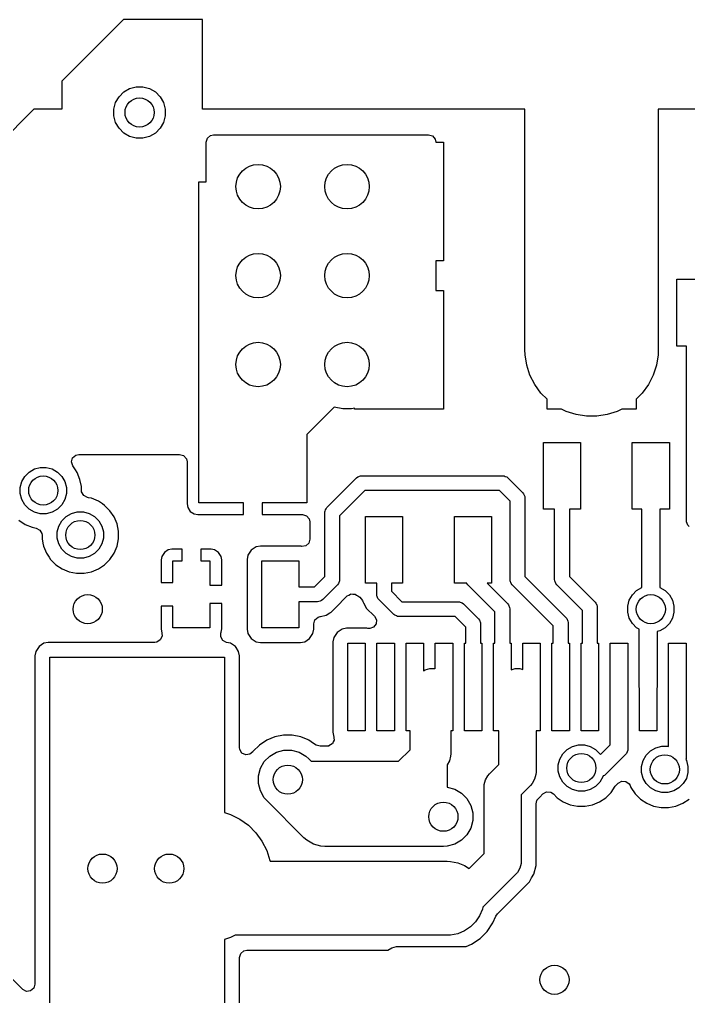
# Model space of a CAD drawing. Extents: x 3.09 to 4.61, y -6.46 to -3.15.
# Drawn here: x 3.519 to 3.97, y -4.611 to -3.952 of the extents above; entities that cross this region are included whole.
import ezdxf

# ---------------------------------------------------------------- set-up
doc = ezdxf.new("R2010")
doc.units = 0
doc.header["$MEASUREMENT"] = 0
doc.layers.add('BLACK', color=7, linetype='CONTINUOUS')

msp = doc.modelspace()

# ---------------------------------------------------------------- linework, layer by layer
at = {"layer": 'BLACK', "linetype": 'CONTINUOUS'}
for p, q in [((3.58912, -3.9523), (3.5476, -3.99382)), ((3.6424, -3.9523), (3.58912, -3.9523)), ((3.6424, -4.01275), (3.6424, -3.9523)), ((3.5476, -3.99382), (3.5476, -4.01275)), ((3.58935, -4.00112), (3.5933, -3.99883)), ((3.5933, -3.99883), (3.59772, -3.99765)), ((3.59772, -3.99765), (3.60228, -3.99765)), ((3.60228, -3.99765), (3.6067, -3.99883)), ((3.6067, -3.99883), (3.61065, -4.00112)), ((3.58383, -4.0083), (3.58612, -4.00435)), ((3.58612, -4.00435), (3.58935, -4.00112)), ((3.61065, -4.00112), (3.61388, -4.00435)), ((3.61388, -4.00435), (3.61617, -4.0083)), ((3.52867, -4.01275), (3.505, -4.03642)), ((3.5476, -4.01275), (3.52867, -4.01275)), ((3.58265, -4.01272), (3.58383, -4.0083)), ((3.58265, -4.01728), (3.58265, -4.01272)), ((3.61617, -4.0083), (3.61735, -4.01272)), ((3.61735, -4.01272), (3.61735, -4.01728)), ((3.86, -4.01275), (3.6424, -4.01275)), ((3.86, -4.175), (3.86, -4.01275)), ((4.0676, -4.01275), (3.95, -4.01275)), ((3.95, -4.01275), (3.95, -4.175)), ((3.58383, -4.0217), (3.58265, -4.01728)), ((3.61735, -4.01728), (3.61617, -4.0217)), ((3.58612, -4.02565), (3.58383, -4.0217)), ((3.58935, -4.02888), (3.58612, -4.02565)), ((3.61388, -4.02565), (3.61065, -4.02888)), ((3.61617, -4.0217), (3.61388, -4.02565)), ((3.5933, -4.03117), (3.58935, -4.02888)), ((3.59772, -4.03235), (3.5933, -4.03117)), ((3.60228, -4.03235), (3.59772, -4.03235)), ((3.6067, -4.03117), (3.60228, -4.03235)), ((3.61065, -4.02888), (3.6067, -4.03117)), ((3.645, -4.03496), (3.64579, -4.03228)), ((3.64579, -4.03228), (3.6479, -4.03045)), ((3.6479, -4.03045), (3.64996, -4.03)), ((3.64996, -4.03), (3.79504, -4.03)), ((3.79504, -4.03), (3.79772, -4.03079)), ((3.79772, -4.03079), (3.79955, -4.0329)), ((3.645, -4.06175), (3.645, -4.03496)), ((3.79955, -4.0329), (3.8, -4.03496)), ((3.8, -4.03496), (3.8, -4.035)), ((3.8, -4.035), (3.805, -4.035)), ((3.805, -4.035), (3.805, -4.115)), ((3.64, -4.27825), (3.64, -4.06175)), ((3.64, -4.06175), (3.645, -4.06175)), ((3.805, -4.115), (3.8, -4.115)), ((3.8, -4.115), (3.8, -4.135)), ((3.9625, -4.1725), (3.9625, -4.1275)), ((3.9625, -4.1275), (3.9875, -4.1275)), ((3.8, -4.135), (3.805, -4.135)), ((3.805, -4.135), (3.805, -4.215)), ((3.86014, -4.17853), (3.86, -4.175)), ((3.95, -4.175), (3.94986, -4.17853)), ((3.969, -4.1725), (3.9625, -4.1725)), ((3.969, -4.29), (3.969, -4.1725)), ((3.86124, -4.18551), (3.86014, -4.17853)), ((3.94986, -4.17853), (3.94876, -4.18551)), ((3.86343, -4.19222), (3.86124, -4.18551)), ((3.94876, -4.18551), (3.94657, -4.19222)), ((3.86663, -4.19851), (3.86343, -4.19222)), ((3.94657, -4.19222), (3.94337, -4.19851)), ((3.87078, -4.20423), (3.86663, -4.19851)), ((3.94337, -4.19851), (3.93922, -4.20423)), ((3.875, -4.20844), (3.87078, -4.20423)), ((3.875, -4.215), (3.875, -4.20844)), ((3.93922, -4.20423), (3.935, -4.20844)), ((3.935, -4.20844), (3.935, -4.215)), ((3.73129, -4.21371), (3.7128, -4.2322)), ((3.73706, -4.21486), (3.73129, -4.21371)), ((3.74294, -4.21486), (3.73706, -4.21486)), ((3.745, -4.21445), (3.74294, -4.21486)), ((3.745, -4.215), (3.745, -4.21445)), ((3.805, -4.215), (3.745, -4.215)), ((3.88469, -4.215), (3.875, -4.215)), ((3.88778, -4.21657), (3.88469, -4.215)), ((3.89449, -4.21876), (3.88778, -4.21657)), ((3.92222, -4.21657), (3.91551, -4.21876)), ((3.92531, -4.215), (3.92222, -4.21657)), ((3.935, -4.215), (3.92531, -4.215)), ((3.90147, -4.21986), (3.89449, -4.21876)), ((3.90853, -4.21986), (3.90147, -4.21986)), ((3.91551, -4.21876), (3.90853, -4.21986)), ((3.7128, -4.2322), (3.7128, -4.27825)), ((3.8725, -4.2825), (3.8725, -4.2375)), ((3.8725, -4.2375), (3.8975, -4.2375)), ((3.8975, -4.2375), (3.8975, -4.2825)), ((3.9325, -4.2825), (3.9325, -4.2375)), ((3.9325, -4.2375), (3.9575, -4.2375)), ((3.9575, -4.2375), (3.9575, -4.2825)), ((3.55405, -4.25072), (3.55479, -4.24802)), ((3.55479, -4.24802), (3.55687, -4.24616)), ((3.55687, -4.24616), (3.55901, -4.24567)), ((3.55901, -4.24567), (3.62704, -4.24567)), ((3.62704, -4.24567), (3.62972, -4.24646)), ((3.62972, -4.24646), (3.63155, -4.24857)), ((3.63155, -4.24857), (3.632, -4.25063)), ((3.52541, -4.25751), (3.52897, -4.25545)), ((3.52897, -4.25545), (3.53294, -4.25439)), ((3.53294, -4.25439), (3.53706, -4.25439)), ((3.53706, -4.25439), (3.54103, -4.25545)), ((3.54103, -4.25545), (3.54459, -4.25751)), ((3.55489, -4.25339), (3.55405, -4.25072)), ((3.55664, -4.25601), (3.55489, -4.25339)), ((3.55784, -4.25779), (3.55664, -4.25601)), ((3.632, -4.25063), (3.632, -4.27904)), ((3.52045, -4.26397), (3.52251, -4.26041)), ((3.52251, -4.26041), (3.52541, -4.25751)), ((3.54459, -4.25751), (3.54749, -4.26041)), ((3.54749, -4.26041), (3.54955, -4.26397)), ((3.55978, -4.26248), (3.55784, -4.25779)), ((3.56071, -4.26718), (3.55978, -4.26248)), ((3.72646, -4.28146), (3.74646, -4.26146)), ((3.74646, -4.26146), (3.74722, -4.26084)), ((3.74722, -4.26084), (3.74902, -4.2601)), ((3.74722, -4.26084), (3.74722, -4.26084)), ((3.74902, -4.2601), (3.75, -4.26)), ((3.75, -4.26), (3.845, -4.26)), ((3.845, -4.26), (3.84598, -4.2601)), ((3.84598, -4.2601), (3.84598, -4.2601)), ((3.84598, -4.2601), (3.84672, -4.26041)), ((3.84672, -4.26041), (3.84778, -4.26084)), ((3.84778, -4.26084), (3.84778, -4.26084)), ((3.84778, -4.26084), (3.84854, -4.26146)), ((3.84854, -4.26146), (3.85854, -4.27146)), ((3.51939, -4.26794), (3.52045, -4.26397)), ((3.51939, -4.27206), (3.51939, -4.26794)), ((3.54955, -4.26397), (3.55061, -4.26794)), ((3.55061, -4.26794), (3.55061, -4.27206)), ((3.56077, -4.26746), (3.56071, -4.26718)), ((3.56077, -4.26981), (3.56077, -4.26746)), ((3.56077, -4.26746), (3.56077, -4.26746)), ((3.5609, -4.27095), (3.56077, -4.26981)), ((3.52045, -4.27603), (3.51939, -4.27206)), ((3.52251, -4.27959), (3.52045, -4.27603)), ((3.54955, -4.27603), (3.54749, -4.27959)), ((3.55061, -4.27206), (3.54955, -4.27603)), ((3.56228, -4.27338), (3.5609, -4.27095)), ((3.56476, -4.27467), (3.56228, -4.27338)), ((3.56563, -4.27485), (3.56476, -4.27467)), ((3.56752, -4.27522), (3.56563, -4.27485)), ((3.57221, -4.27716), (3.56752, -4.27522)), ((3.75207, -4.27), (3.735, -4.28707)), ((3.84293, -4.27), (3.75207, -4.27)), ((3.85, -4.27707), (3.84293, -4.27)), ((3.85854, -4.27146), (3.85916, -4.27222)), ((3.85916, -4.27222), (3.85916, -4.27222)), ((3.85916, -4.27222), (3.8599, -4.27402)), ((3.8599, -4.27402), (3.86, -4.275)), ((3.86, -4.275), (3.86, -4.32793)), ((3.52541, -4.28249), (3.52251, -4.27959)), ((3.52897, -4.28455), (3.52541, -4.28249)), ((3.54459, -4.28249), (3.54103, -4.28455)), ((3.54749, -4.27959), (3.54459, -4.28249)), ((3.57501, -4.27904), (3.57221, -4.27716)), ((3.57643, -4.27998), (3.57501, -4.27904)), ((3.57643, -4.27999), (3.57643, -4.27998)), ((3.58001, -4.28357), (3.57643, -4.27999)), ((3.632, -4.27904), (3.63246, -4.28137)), ((3.63246, -4.28137), (3.63423, -4.28402)), ((3.67015, -4.27825), (3.64, -4.27825)), ((3.67015, -4.28625), (3.67015, -4.27825)), ((3.7128, -4.27825), (3.68265, -4.27825)), ((3.68265, -4.27825), (3.68265, -4.28625)), ((3.72512, -4.28396), (3.7255, -4.28305)), ((3.7255, -4.28305), (3.72584, -4.28222)), ((3.72584, -4.28222), (3.72646, -4.28146)), ((3.72584, -4.28222), (3.72584, -4.28222)), ((3.85, -4.33), (3.85, -4.27707)), ((3.88, -4.2825), (3.8725, -4.2825)), ((3.88, -4.33), (3.88, -4.2825)), ((3.8975, -4.2825), (3.89, -4.2825)), ((3.89, -4.2825), (3.89, -4.32793)), ((3.939, -4.2825), (3.9325, -4.2825)), ((3.939, -4.33544), (3.939, -4.2825)), ((3.9575, -4.2825), (3.951, -4.2825)), ((3.951, -4.2825), (3.951, -4.33544)), ((3.53294, -4.28561), (3.52897, -4.28455)), ((3.53706, -4.28561), (3.53294, -4.28561)), ((3.54103, -4.28455), (3.53706, -4.28561)), ((3.54751, -4.29041), (3.55041, -4.28751)), ((3.55041, -4.28751), (3.55397, -4.28545)), ((3.55397, -4.28545), (3.55794, -4.28439)), ((3.55794, -4.28439), (3.56206, -4.28439)), ((3.56206, -4.28439), (3.56603, -4.28545)), ((3.56603, -4.28545), (3.56959, -4.28751)), ((3.56959, -4.28751), (3.57249, -4.29041)), ((3.58002, -4.28357), (3.58001, -4.28357)), ((3.58284, -4.28779), (3.58002, -4.28357)), ((3.58478, -4.29248), (3.58284, -4.28779)), ((3.63423, -4.28402), (3.63688, -4.28579)), ((3.63688, -4.28579), (3.63921, -4.28625)), ((3.63921, -4.28625), (3.63921, -4.28625)), ((3.63921, -4.28625), (3.67015, -4.28625)), ((3.68265, -4.28625), (3.71002, -4.28625)), ((3.71002, -4.28625), (3.7127, -4.28704)), ((3.7127, -4.28704), (3.71453, -4.28915)), ((3.71453, -4.28915), (3.71498, -4.29121)), ((3.725, -4.285), (3.7251, -4.28402)), ((3.725, -4.32793), (3.725, -4.285)), ((3.7251, -4.28402), (3.72512, -4.28396)), ((3.735, -4.28707), (3.735, -4.33)), ((3.7525, -4.3325), (3.7525, -4.2875)), ((3.7525, -4.2875), (3.7775, -4.2875)), ((3.7775, -4.2875), (3.7775, -4.3325)), ((3.8125, -4.3325), (3.8125, -4.2875)), ((3.8125, -4.2875), (3.8375, -4.2875)), ((3.8375, -4.2875), (3.8375, -4.3325)), ((3.51857, -4.29002), (3.52279, -4.29284)), ((3.52279, -4.29284), (3.52748, -4.29478)), ((3.52748, -4.29478), (3.53024, -4.29533)), ((3.53024, -4.29533), (3.53272, -4.29662)), ((3.54439, -4.29794), (3.54545, -4.29397)), ((3.54545, -4.29397), (3.54751, -4.29041)), ((3.57249, -4.29041), (3.57455, -4.29397)), ((3.57455, -4.29397), (3.57561, -4.29794)), ((3.58577, -4.29746), (3.58478, -4.29248)), ((3.71498, -4.29121), (3.71498, -4.30273)), ((3.96912, -4.29117), (3.969, -4.29)), ((3.97001, -4.29333), (3.96912, -4.29117)), ((3.97076, -4.29424), (3.97001, -4.29333)), ((3.53272, -4.29662), (3.5341, -4.29905)), ((3.5341, -4.29905), (3.53423, -4.30019)), ((3.53423, -4.30019), (3.53423, -4.30254)), ((3.53423, -4.30254), (3.5348, -4.30541)), ((3.54439, -4.30206), (3.54439, -4.29794)), ((3.54545, -4.30603), (3.54439, -4.30206)), ((3.57561, -4.30206), (3.57455, -4.30603)), ((3.57561, -4.29794), (3.57561, -4.30206)), ((3.58478, -4.30752), (3.58577, -4.30254)), ((3.58577, -4.30254), (3.58577, -4.29746)), ((3.71498, -4.30273), (3.71419, -4.30541)), ((3.5348, -4.30541), (3.53522, -4.30752)), ((3.53522, -4.30752), (3.53716, -4.31221)), ((3.54751, -4.30959), (3.54545, -4.30603)), ((3.57455, -4.30603), (3.57249, -4.30959)), ((3.58284, -4.31221), (3.58478, -4.30752)), ((3.67859, -4.30806), (3.67528, -4.31028)), ((3.68151, -4.30748), (3.67859, -4.30806)), ((3.70849, -4.30748), (3.68151, -4.30748)), ((3.68151, -4.30748), (3.68151, -4.30748)), ((3.70905, -4.30759), (3.70849, -4.30748)), ((3.70849, -4.30748), (3.70849, -4.30748)), ((3.70849, -4.30748), (3.70849, -4.30748)), ((3.70931, -4.30764), (3.70905, -4.30759)), ((3.71208, -4.30724), (3.70931, -4.30764)), ((3.71419, -4.30541), (3.71208, -4.30724)), ((3.53716, -4.31221), (3.539, -4.31495)), ((3.539, -4.31495), (3.53998, -4.31643)), ((3.55041, -4.31249), (3.54751, -4.30959)), ((3.55397, -4.31455), (3.55041, -4.31249)), ((3.55794, -4.31561), (3.55397, -4.31455)), ((3.56206, -4.31561), (3.55794, -4.31561)), ((3.56603, -4.31455), (3.56206, -4.31561)), ((3.56959, -4.31249), (3.56603, -4.31455)), ((3.57249, -4.30959), (3.56959, -4.31249)), ((3.58002, -4.31643), (3.58284, -4.31221)), ((3.61496, -4.31438), (3.6145, -4.31671)), ((3.61673, -4.31173), (3.61496, -4.31438)), ((3.61938, -4.30996), (3.61673, -4.31173)), ((3.62171, -4.3095), (3.61938, -4.30996)), ((3.62875, -4.3095), (3.62171, -4.3095)), ((3.62875, -4.3175), (3.62875, -4.3095)), ((3.64829, -4.3095), (3.64125, -4.3095)), ((3.64125, -4.3095), (3.64125, -4.3175)), ((3.65062, -4.30996), (3.64829, -4.3095)), ((3.65327, -4.31173), (3.65062, -4.30996)), ((3.65504, -4.31438), (3.65327, -4.31173)), ((3.6555, -4.31671), (3.65504, -4.31438)), ((3.67306, -4.31359), (3.67248, -4.31651)), ((3.67528, -4.31028), (3.67306, -4.31359)), ((3.53998, -4.31643), (3.53999, -4.31643)), ((3.53999, -4.31643), (3.54357, -4.32001)), ((3.54357, -4.32001), (3.54357, -4.32002)), ((3.54357, -4.32002), (3.54779, -4.32284)), ((3.57221, -4.32284), (3.57643, -4.32002)), ((3.57643, -4.32002), (3.57973, -4.31671)), ((3.57973, -4.31671), (3.58002, -4.31643)), ((3.6145, -4.31671), (3.6145, -4.332)), ((3.6225, -4.332), (3.6225, -4.3175)), ((3.6225, -4.3175), (3.62875, -4.3175)), ((3.64125, -4.3175), (3.6475, -4.3175)), ((3.6475, -4.3175), (3.6475, -4.33375)), ((3.6555, -4.33375), (3.6555, -4.31671)), ((3.6555, -4.31671), (3.6555, -4.31671)), ((3.67248, -4.31651), (3.67248, -4.36349)), ((3.6825, -4.3625), (3.6825, -4.3175)), ((3.6825, -4.3175), (3.7075, -4.3175)), ((3.7075, -4.3175), (3.7075, -4.335)), ((3.54779, -4.32284), (3.55248, -4.32478)), ((3.55248, -4.32478), (3.55746, -4.32577)), ((3.55746, -4.32577), (3.55746, -4.32577)), ((3.55746, -4.32577), (3.56254, -4.32577)), ((3.56254, -4.32577), (3.56752, -4.32478)), ((3.56254, -4.32577), (3.56254, -4.32577)), ((3.56752, -4.32478), (3.57221, -4.32284)), ((3.71793, -4.335), (3.725, -4.32793)), ((3.86, -4.32793), (3.88764, -4.35556)), ((3.89, -4.32793), (3.90734, -4.34526)), ((3.6145, -4.332), (3.6225, -4.332)), ((3.6475, -4.33375), (3.6555, -4.33375)), ((3.7075, -4.335), (3.71793, -4.335)), ((3.73354, -4.33354), (3.72354, -4.34354)), ((3.73416, -4.33278), (3.73354, -4.33354)), ((3.7349, -4.33098), (3.73416, -4.33278)), ((3.73416, -4.33278), (3.73416, -4.33278)), ((3.735, -4.33), (3.7349, -4.33098)), ((3.76, -4.3325), (3.7525, -4.3325)), ((3.76, -4.34), (3.76, -4.3325)), ((3.7775, -4.3325), (3.77, -4.3325)), ((3.77, -4.3325), (3.77, -4.33793)), ((3.82073, -4.3325), (3.8125, -4.3325)), ((3.82084, -4.33278), (3.82073, -4.3325)), ((3.82146, -4.33354), (3.82084, -4.33278)), ((3.82084, -4.33278), (3.82084, -4.33278)), ((3.8398, -4.35187), (3.82146, -4.33354)), ((3.8375, -4.3325), (3.83457, -4.3325)), ((3.83457, -4.3325), (3.84834, -4.34626)), ((3.8501, -4.33098), (3.85, -4.33)), ((3.85084, -4.33278), (3.8501, -4.33098)), ((3.85146, -4.33354), (3.85084, -4.33278)), ((3.85084, -4.33278), (3.85084, -4.33278)), ((3.8791, -4.36117), (3.85146, -4.33354)), ((3.8801, -4.33098), (3.88, -4.33)), ((3.88084, -4.33278), (3.8801, -4.33098)), ((3.88146, -4.33354), (3.88084, -4.33278)), ((3.88084, -4.33278), (3.88084, -4.33278)), ((3.8988, -4.35087), (3.88146, -4.33354)), ((3.93541, -4.33751), (3.93897, -4.33545)), ((3.93897, -4.33545), (3.939, -4.33544)), ((3.951, -4.33544), (3.95103, -4.33545)), ((3.95103, -4.33545), (3.95459, -4.33751)), ((3.73202, -4.34922), (3.74014, -4.3411)), ((3.74014, -4.3411), (3.74126, -4.34049)), ((3.74126, -4.34049), (3.74234, -4.33982)), ((3.74234, -4.33982), (3.74248, -4.33982)), ((3.74248, -4.33982), (3.7426, -4.33976)), ((3.7426, -4.33976), (3.74386, -4.33985)), ((3.74386, -4.33985), (3.74513, -4.33987)), ((3.74513, -4.33987), (3.7453, -4.33995)), ((3.7453, -4.33995), (3.74539, -4.33996)), ((3.74539, -4.33996), (3.74641, -4.34048)), ((3.74641, -4.34048), (3.74725, -4.34104)), ((3.74725, -4.34104), (3.74872, -4.34202)), ((3.74872, -4.34202), (3.75051, -4.34417)), ((3.7601, -4.34098), (3.76, -4.34)), ((3.76034, -4.34156), (3.7601, -4.34098)), ((3.7601, -4.34098), (3.7601, -4.34098)), ((3.76084, -4.34278), (3.76034, -4.34156)), ((3.77, -4.33793), (3.77707, -4.345)), ((3.93045, -4.34397), (3.93251, -4.34041)), ((3.93251, -4.34041), (3.93541, -4.33751)), ((3.95459, -4.33751), (3.95749, -4.34041)), ((3.95749, -4.34041), (3.95955, -4.34397)), ((3.6225, -4.348), (3.6145, -4.348)), ((3.6145, -4.348), (3.6145, -4.36329)), ((3.6225, -4.3625), (3.6225, -4.348)), ((3.6555, -4.34625), (3.6475, -4.34625)), ((3.6475, -4.34625), (3.6475, -4.3625)), ((3.6555, -4.36329), (3.6555, -4.34625)), ((3.72, -4.345), (3.7075, -4.345)), ((3.7075, -4.345), (3.7075, -4.3625)), ((3.72098, -4.3449), (3.72, -4.345)), ((3.72187, -4.34453), (3.72098, -4.3449)), ((3.72098, -4.3449), (3.72098, -4.3449)), ((3.72278, -4.34416), (3.72187, -4.34453)), ((3.72354, -4.34354), (3.72278, -4.34416)), ((3.72278, -4.34416), (3.72278, -4.34416)), ((3.75051, -4.34417), (3.75075, -4.34486)), ((3.75075, -4.34486), (3.751, -4.3458)), ((3.751, -4.3458), (3.75237, -4.34817)), ((3.75237, -4.34817), (3.75298, -4.34922)), ((3.76146, -4.34354), (3.76084, -4.34278)), ((3.76084, -4.34278), (3.76084, -4.34278)), ((3.77146, -4.35354), (3.76146, -4.34354)), ((3.77707, -4.345), (3.815, -4.345)), ((3.815, -4.345), (3.81598, -4.3451)), ((3.81598, -4.3451), (3.81598, -4.3451)), ((3.81598, -4.3451), (3.81638, -4.34526)), ((3.81638, -4.34526), (3.81778, -4.34584)), ((3.81778, -4.34584), (3.81778, -4.34584)), ((3.81778, -4.34584), (3.81854, -4.34646)), ((3.81854, -4.34646), (3.82864, -4.35656)), ((3.84834, -4.34626), (3.84896, -4.34702)), ((3.84896, -4.34702), (3.84896, -4.34702)), ((3.84896, -4.34702), (3.8497, -4.34882)), ((3.8497, -4.34882), (3.8498, -4.3498)), ((3.90734, -4.34526), (3.90796, -4.34602)), ((3.90796, -4.34602), (3.90796, -4.34602)), ((3.90796, -4.34602), (3.90802, -4.34617)), ((3.90802, -4.34617), (3.90847, -4.34726)), ((3.90847, -4.34726), (3.9087, -4.34782)), ((3.9087, -4.34782), (3.9088, -4.3488)), ((3.9088, -4.3488), (3.9088, -4.37295)), ((3.92939, -4.34794), (3.93045, -4.34397)), ((3.92939, -4.35206), (3.92939, -4.34794)), ((3.95955, -4.34397), (3.96061, -4.34794)), ((3.96061, -4.34794), (3.96061, -4.35206)), ((3.71831, -4.35727), (3.72042, -4.35544)), ((3.72042, -4.35544), (3.72183, -4.35504)), ((3.72183, -4.35504), (3.72198, -4.35502)), ((3.72198, -4.35502), (3.7258, -4.354)), ((3.72198, -4.35502), (3.72198, -4.35502)), ((3.7258, -4.354), (3.72832, -4.35254)), ((3.7258, -4.354), (3.7258, -4.354)), ((3.7258, -4.354), (3.7258, -4.354)), ((3.72832, -4.35254), (3.72922, -4.35202)), ((3.72922, -4.35202), (3.73202, -4.34922)), ((3.75298, -4.34922), (3.75298, -4.34922)), ((3.75298, -4.34922), (3.75845, -4.35469)), ((3.75845, -4.35469), (3.75979, -4.35715)), ((3.77222, -4.35416), (3.77146, -4.35354)), ((3.77328, -4.35459), (3.77222, -4.35416)), ((3.77222, -4.35416), (3.77222, -4.35416)), ((3.77402, -4.3549), (3.77328, -4.35459)), ((3.775, -4.355), (3.77402, -4.3549)), ((3.77402, -4.3549), (3.77402, -4.3549)), ((3.81293, -4.355), (3.775, -4.355)), ((3.8201, -4.36217), (3.81293, -4.355)), ((3.8398, -4.37295), (3.8398, -4.35187)), ((3.8498, -4.3498), (3.8498, -4.37295)), ((3.88764, -4.35556), (3.88826, -4.35632)), ((3.8988, -4.37295), (3.8988, -4.35087)), ((3.93045, -4.35603), (3.92939, -4.35206)), ((3.96061, -4.35206), (3.95955, -4.35603)), ((3.71752, -4.35996), (3.71831, -4.35727)), ((3.71752, -4.36349), (3.71752, -4.35996)), ((3.75959, -4.35994), (3.75792, -4.36217)), ((3.75979, -4.35715), (3.75959, -4.35994)), ((3.82864, -4.35656), (3.82926, -4.35732)), ((3.82926, -4.35732), (3.82926, -4.35732)), ((3.82926, -4.35732), (3.83, -4.35912)), ((3.83, -4.35912), (3.8301, -4.3601)), ((3.8301, -4.3601), (3.8301, -4.37295)), ((3.8791, -4.37295), (3.8791, -4.36117)), ((3.88826, -4.35632), (3.88895, -4.358)), ((3.88895, -4.358), (3.889, -4.35812)), ((3.889, -4.35812), (3.8891, -4.3591)), ((3.8891, -4.3591), (3.8891, -4.37295)), ((3.93251, -4.35959), (3.93045, -4.35603)), ((3.93541, -4.36249), (3.93251, -4.35959)), ((3.95749, -4.35959), (3.95459, -4.36249)), ((3.95955, -4.35603), (3.95749, -4.35959)), ((3.61522, -4.3683), (3.61397, -4.3708)), ((3.6145, -4.36329), (3.61506, -4.3661)), ((3.61506, -4.3661), (3.61499, -4.36612)), ((3.61499, -4.36612), (3.61522, -4.3683)), ((3.6475, -4.3625), (3.6225, -4.3625)), ((3.65477, -4.3687), (3.65492, -4.36591)), ((3.65616, -4.37113), (3.65477, -4.3687)), ((3.65492, -4.36591), (3.65502, -4.36567)), ((3.65502, -4.36567), (3.65504, -4.36562)), ((3.65504, -4.36562), (3.6555, -4.36329)), ((3.6555, -4.36329), (3.6555, -4.36329)), ((3.67248, -4.36349), (3.67248, -4.36349)), ((3.67248, -4.36349), (3.67306, -4.36641)), ((3.67306, -4.36641), (3.67528, -4.36972)), ((3.7075, -4.3625), (3.6825, -4.3625)), ((3.71472, -4.36972), (3.71694, -4.36641)), ((3.71694, -4.36641), (3.71752, -4.36349)), ((3.73328, -4.36573), (3.73106, -4.36904)), ((3.73659, -4.36351), (3.73328, -4.36573)), ((3.73951, -4.36293), (3.73659, -4.36351)), ((3.75329, -4.36293), (3.73951, -4.36293)), ((3.73951, -4.36293), (3.73951, -4.36293)), ((3.75398, -4.36307), (3.75329, -4.36293)), ((3.7553, -4.36315), (3.75398, -4.36307)), ((3.75792, -4.36217), (3.7553, -4.36315)), ((3.8201, -4.37295), (3.8201, -4.36217)), ((3.9372, -4.36353), (3.93541, -4.36249)), ((3.9372, -4.4025), (3.9372, -4.36353)), ((3.95103, -4.36455), (3.9492, -4.36504)), ((3.9492, -4.36504), (3.9492, -4.4025)), ((3.95459, -4.36249), (3.95103, -4.36455)), ((3.53218, -4.37518), (3.52996, -4.37849)), ((3.53549, -4.37296), (3.53218, -4.37518)), ((3.53841, -4.37238), (3.53549, -4.37296)), ((3.61034, -4.37238), (3.53841, -4.37238)), ((3.53841, -4.37238), (3.53841, -4.37238)), ((3.61157, -4.37223), (3.61034, -4.37238)), ((3.61397, -4.3708), (3.61157, -4.37223)), ((3.65863, -4.37243), (3.65616, -4.37113)), ((3.66131, -4.37296), (3.65863, -4.37243)), ((3.66462, -4.37518), (3.66131, -4.37296)), ((3.66508, -4.37586), (3.66462, -4.37518)), ((3.66462, -4.37518), (3.66462, -4.37518)), ((3.67528, -4.36972), (3.67859, -4.37194)), ((3.67859, -4.37194), (3.67859, -4.37194)), ((3.67859, -4.37194), (3.68151, -4.37252)), ((3.68151, -4.37252), (3.70849, -4.37252)), ((3.70849, -4.37252), (3.71128, -4.37196)), ((3.70849, -4.37252), (3.70849, -4.37252)), ((3.70849, -4.37252), (3.70849, -4.37252)), ((3.71128, -4.37196), (3.71141, -4.37194)), ((3.71141, -4.37194), (3.71472, -4.36972)), ((3.73106, -4.36904), (3.73048, -4.37196)), ((3.73048, -4.37196), (3.73048, -4.43304)), ((3.7405, -4.43205), (3.7405, -4.37295)), ((3.7405, -4.37295), (3.7523, -4.37295)), ((3.7523, -4.37295), (3.7523, -4.43205)), ((3.7601, -4.43205), (3.7601, -4.37295)), ((3.7601, -4.37295), (3.7719, -4.37295)), ((3.7719, -4.37295), (3.7719, -4.43205)), ((3.7798, -4.43205), (3.7798, -4.37295)), ((3.7798, -4.37295), (3.7916, -4.37295)), ((3.7916, -4.37295), (3.7916, -4.3916)), ((3.7995, -4.39021), (3.7995, -4.37295)), ((3.7995, -4.37295), (3.8113, -4.37295)), ((3.8113, -4.37295), (3.8113, -4.43205)), ((3.8192, -4.43205), (3.8192, -4.37295)), ((3.8192, -4.37295), (3.8201, -4.37295)), ((3.8301, -4.37295), (3.831, -4.37295)), ((3.831, -4.37295), (3.831, -4.43205)), ((3.8389, -4.43205), (3.8389, -4.37295)), ((3.8389, -4.37295), (3.8398, -4.37295)), ((3.8498, -4.37295), (3.8507, -4.37295)), ((3.8507, -4.37295), (3.8507, -4.39082)), ((3.8586, -4.39063), (3.8586, -4.37295)), ((3.8586, -4.37295), (3.8704, -4.37295)), ((3.8704, -4.37295), (3.8704, -4.43205)), ((3.8782, -4.43205), (3.8782, -4.37295)), ((3.8782, -4.37295), (3.8791, -4.37295)), ((3.8891, -4.37295), (3.89, -4.37295)), ((3.89, -4.37295), (3.89, -4.43205)), ((3.8979, -4.43205), (3.8979, -4.37295)), ((3.8979, -4.37295), (3.8988, -4.37295)), ((3.9088, -4.37295), (3.9097, -4.37295)), ((3.9097, -4.37295), (3.9097, -4.43205)), ((3.9176, -4.40148), (3.9176, -4.37295)), ((3.9176, -4.37295), (3.9294, -4.37295)), ((3.9294, -4.37295), (3.9294, -4.40148)), ((3.957, -4.40148), (3.957, -4.37295)), ((3.957, -4.37295), (3.9688, -4.37295)), ((3.9688, -4.37295), (3.9688, -4.40148)), ((3.52996, -4.37849), (3.52938, -4.38141)), ((3.52938, -4.38141), (3.52938, -4.60288)), ((3.66684, -4.37849), (3.66508, -4.37586)), ((3.66742, -4.38141), (3.66684, -4.37849)), ((3.66742, -4.44337), (3.66742, -4.38141)), ((3.66742, -4.38141), (3.66742, -4.38141)), ((3.5394, -4.6776), (3.5394, -4.3824)), ((3.5394, -4.3824), (3.6574, -4.3824)), ((3.6574, -4.3824), (3.6574, -4.48713)), ((3.7916, -4.3916), (3.79272, -4.39095)), ((3.79272, -4.39095), (3.79587, -4.39011)), ((3.79587, -4.39011), (3.79913, -4.39011)), ((3.79913, -4.39011), (3.7995, -4.39021)), ((3.8507, -4.39082), (3.85337, -4.39011)), ((3.85337, -4.39011), (3.85663, -4.39011)), ((3.85663, -4.39011), (3.8586, -4.39063)), ((3.9175, -4.4025), (3.9176, -4.40148)), ((3.9294, -4.40148), (3.9295, -4.4025)), ((3.9569, -4.4025), (3.957, -4.40148)), ((3.9688, -4.40148), (3.9689, -4.4025)), ((3.9175, -4.44156), (3.9175, -4.4025)), ((3.9295, -4.4025), (3.9295, -4.44405)), ((3.9373, -4.40352), (3.9372, -4.4025)), ((3.9373, -4.43205), (3.9373, -4.40352)), ((3.9492, -4.4025), (3.9491, -4.40352)), ((3.9491, -4.40352), (3.9491, -4.43205)), ((3.9569, -4.44259), (3.9569, -4.4025)), ((3.9689, -4.4025), (3.9689, -4.44958)), ((3.73048, -4.43304), (3.73048, -4.43304)), ((3.73048, -4.43304), (3.73116, -4.43644)), ((3.7523, -4.43205), (3.7405, -4.43205)), ((3.7719, -4.43205), (3.7601, -4.43205)), ((3.7825, -4.43205), (3.7798, -4.43205)), ((3.7825, -4.44482), (3.7825, -4.43205)), ((3.8113, -4.43205), (3.81, -4.43205)), ((3.81, -4.43205), (3.81, -4.4475)), ((3.831, -4.43205), (3.8192, -4.43205)), ((3.8425, -4.43205), (3.8389, -4.43205)), ((3.8425, -4.45482), (3.8425, -4.43205)), ((3.8704, -4.43205), (3.8675, -4.43205)), ((3.8675, -4.43205), (3.8675, -4.46)), ((3.89, -4.43205), (3.8782, -4.43205)), ((3.9097, -4.43205), (3.8979, -4.43205)), ((3.9491, -4.43205), (3.9373, -4.43205)), ((3.68578, -4.4384), (3.68086, -4.44168)), ((3.69124, -4.43613), (3.68578, -4.4384)), ((3.69704, -4.43498), (3.69124, -4.43613)), ((3.69124, -4.43613), (3.69124, -4.43613)), ((3.70296, -4.43498), (3.69704, -4.43498)), ((3.69704, -4.43498), (3.69704, -4.43498)), ((3.70876, -4.43613), (3.70296, -4.43498)), ((3.70296, -4.43498), (3.70296, -4.43498)), ((3.71381, -4.43823), (3.70876, -4.43613)), ((3.70876, -4.43613), (3.70876, -4.43613)), ((3.71422, -4.4384), (3.71381, -4.43823)), ((3.71743, -4.44054), (3.71422, -4.4384)), ((3.71908, -4.44164), (3.71743, -4.44054)), ((3.72997, -4.4409), (3.72884, -4.44157)), ((3.73001, -4.44082), (3.72997, -4.4409)), ((3.73009, -4.44077), (3.73001, -4.44082)), ((3.73063, -4.43957), (3.73009, -4.44077)), ((3.73122, -4.4384), (3.73063, -4.43957)), ((3.73116, -4.43644), (3.73101, -4.43647)), ((3.73101, -4.43647), (3.73106, -4.43693)), ((3.73106, -4.43693), (3.73125, -4.43823)), ((3.73125, -4.43823), (3.73121, -4.43831)), ((3.73121, -4.43831), (3.73122, -4.4384)), ((3.6676, -4.44469), (3.66742, -4.44337)), ((3.66907, -4.44706), (3.6676, -4.44469)), ((3.67159, -4.44827), (3.66907, -4.44706)), ((3.6765, -4.44613), (3.67436, -4.44792)), ((3.67668, -4.44586), (3.6765, -4.44613)), ((3.68086, -4.44168), (3.67668, -4.44586)), ((3.67668, -4.44586), (3.67668, -4.44586)), ((3.68086, -4.44168), (3.68086, -4.44168)), ((3.68782, -4.44913), (3.69235, -4.44652)), ((3.69235, -4.44652), (3.69739, -4.44517)), ((3.69739, -4.44517), (3.70261, -4.44517)), ((3.70261, -4.44517), (3.70765, -4.44652)), ((3.70765, -4.44652), (3.71218, -4.44913)), ((3.71915, -4.44169), (3.71908, -4.44164)), ((3.72184, -4.44248), (3.71915, -4.44169)), ((3.72634, -4.44248), (3.72184, -4.44248)), ((3.72757, -4.44233), (3.72634, -4.44248)), ((3.72762, -4.4423), (3.72757, -4.44233)), ((3.72774, -4.44228), (3.72762, -4.4423)), ((3.72884, -4.44157), (3.72774, -4.44228)), ((3.77482, -4.4525), (3.7825, -4.44482)), ((3.81, -4.4475), (3.80989, -4.44913)), ((3.88357, -4.45112), (3.88563, -4.44755)), ((3.88563, -4.44755), (3.88853, -4.44465)), ((3.88853, -4.44465), (3.8921, -4.44259)), ((3.8921, -4.44259), (3.89607, -4.44153)), ((3.89607, -4.44153), (3.90018, -4.44153)), ((3.90018, -4.44153), (3.90415, -4.44259)), ((3.90415, -4.44259), (3.90771, -4.44465)), ((3.90771, -4.44465), (3.91062, -4.44755)), ((3.91062, -4.44755), (3.91094, -4.44812)), ((3.91094, -4.44812), (3.9175, -4.44156)), ((3.92849, -4.44738), (3.92774, -4.44829)), ((3.92938, -4.44522), (3.92849, -4.44738)), ((3.9295, -4.44405), (3.92938, -4.44522)), ((3.94191, -4.4485), (3.94481, -4.44559)), ((3.94481, -4.44559), (3.94837, -4.44354)), ((3.94837, -4.44354), (3.95234, -4.44247)), ((3.95234, -4.44247), (3.95645, -4.44247)), ((3.95645, -4.44247), (3.9569, -4.44259)), ((3.67436, -4.44792), (3.67159, -4.44827)), ((3.68152, -4.45735), (3.68413, -4.45282)), ((3.68413, -4.45282), (3.68782, -4.44913)), ((3.71218, -4.44913), (3.71414, -4.45086)), ((3.71414, -4.45086), (3.71578, -4.4525)), ((3.71578, -4.4525), (3.77482, -4.4525)), ((3.80905, -4.45228), (3.8075, -4.45497)), ((3.80989, -4.44913), (3.80905, -4.45228)), ((3.88251, -4.45509), (3.88357, -4.45112)), ((3.92774, -4.44829), (3.91465, -4.46138)), ((3.93879, -4.45603), (3.93985, -4.45206)), ((3.93985, -4.45206), (3.94191, -4.4485)), ((3.96878, -4.45075), (3.96854, -4.45135)), ((3.96854, -4.45135), (3.96895, -4.45206)), ((3.9689, -4.44958), (3.96878, -4.45075)), ((3.96895, -4.45206), (3.97001, -4.45603)), ((3.68017, -4.46239), (3.68152, -4.45735)), ((3.8075, -4.45497), (3.8075, -4.47016)), ((3.83616, -4.46116), (3.8425, -4.45482)), ((3.8675, -4.46), (3.86739, -4.46163)), ((3.88251, -4.4592), (3.88251, -4.45509)), ((3.88357, -4.46317), (3.88251, -4.4592)), ((3.93879, -4.46014), (3.93879, -4.45603)), ((3.93985, -4.46411), (3.93879, -4.46014)), ((3.97001, -4.46014), (3.96895, -4.46411)), ((3.97001, -4.45603), (3.97001, -4.46014)), ((3.68017, -4.46761), (3.68017, -4.46239)), ((3.83261, -4.46837), (3.83345, -4.46522)), ((3.83345, -4.46522), (3.83508, -4.46239)), ((3.83508, -4.46239), (3.83616, -4.46116)), ((3.86655, -4.46478), (3.86492, -4.46761)), ((3.86739, -4.46163), (3.86655, -4.46478)), ((3.88563, -4.46673), (3.88357, -4.46317)), ((3.88853, -4.46964), (3.88563, -4.46673)), ((3.91062, -4.46673), (3.90771, -4.46964)), ((3.91267, -4.46317), (3.91062, -4.46673)), ((3.91285, -4.4625), (3.91267, -4.46317)), ((3.91374, -4.46213), (3.91285, -4.4625)), ((3.91465, -4.46138), (3.91374, -4.46213)), ((3.9215, -4.4687), (3.9229, -4.4673)), ((3.9229, -4.4673), (3.92536, -4.46596)), ((3.92536, -4.46596), (3.92814, -4.46616)), ((3.92814, -4.46616), (3.93038, -4.46784)), ((3.94191, -4.46767), (3.93985, -4.46411)), ((3.96895, -4.46411), (3.96689, -4.46767)), ((3.68152, -4.47265), (3.68017, -4.46761)), ((3.68413, -4.47718), (3.68152, -4.47265)), ((3.8075, -4.47016), (3.80761, -4.47017)), ((3.80761, -4.47017), (3.81265, -4.47152)), ((3.81265, -4.47152), (3.81718, -4.47413)), ((3.81718, -4.47413), (3.82087, -4.47782)), ((3.8325, -4.47), (3.83261, -4.46837)), ((3.8325, -4.51482), (3.8325, -4.47)), ((3.86384, -4.46884), (3.8575, -4.47518)), ((3.86492, -4.46761), (3.86384, -4.46884)), ((3.87219, -4.47466), (3.87464, -4.47332)), ((3.87464, -4.47332), (3.87743, -4.47352)), ((3.87743, -4.47352), (3.8792, -4.47466)), ((3.8921, -4.47169), (3.88853, -4.46964)), ((3.89607, -4.47275), (3.8921, -4.47169)), ((3.90018, -4.47275), (3.89607, -4.47275)), ((3.90415, -4.47169), (3.90018, -4.47275)), ((3.90771, -4.46964), (3.90415, -4.47169)), ((3.91455, -4.47716), (3.91814, -4.47357)), ((3.91814, -4.47357), (3.92088, -4.46946)), ((3.92088, -4.46946), (3.9215, -4.4687)), ((3.93038, -4.46784), (3.93099, -4.46891)), ((3.93099, -4.46891), (3.93156, -4.47029)), ((3.93156, -4.47029), (3.93156, -4.47029)), ((3.93156, -4.47029), (3.93438, -4.47451)), ((3.94481, -4.47058), (3.94191, -4.46767)), ((3.94837, -4.47263), (3.94481, -4.47058)), ((3.95234, -4.4737), (3.94837, -4.47263)), ((3.95645, -4.4737), (3.95234, -4.4737)), ((3.96043, -4.47263), (3.95645, -4.4737)), ((3.96399, -4.47058), (3.96043, -4.47263)), ((3.96689, -4.46767), (3.96399, -4.47058)), ((3.68586, -4.47914), (3.68413, -4.47718)), ((3.71086, -4.50414), (3.68586, -4.47914)), ((3.82087, -4.47782), (3.82348, -4.48235)), ((3.8575, -4.47518), (3.8575, -4.52)), ((3.86752, -4.48138), (3.86787, -4.4802)), ((3.86787, -4.4802), (3.86813, -4.47901)), ((3.86813, -4.47901), (3.86828, -4.4788)), ((3.86828, -4.4788), (3.86831, -4.4787)), ((3.86831, -4.4787), (3.86897, -4.47788)), ((3.86897, -4.47788), (3.87004, -4.4768)), ((3.87004, -4.4768), (3.87219, -4.47466)), ((3.8792, -4.47466), (3.8817, -4.47716)), ((3.8817, -4.47716), (3.8817, -4.47716)), ((3.8817, -4.47716), (3.88592, -4.47998)), ((3.88592, -4.47998), (3.89061, -4.48192)), ((3.90564, -4.48192), (3.91033, -4.47998)), ((3.91033, -4.47998), (3.91455, -4.47716)), ((3.93438, -4.47451), (3.93438, -4.47451)), ((3.93438, -4.47451), (3.93797, -4.4781)), ((3.93797, -4.4781), (3.93797, -4.4781)), ((3.93797, -4.4781), (3.94219, -4.48092)), ((3.9666, -4.48092), (3.97082, -4.4781)), ((3.6574, -4.48713), (3.66139, -4.48843)), ((3.82348, -4.48235), (3.82483, -4.48739)), ((3.86752, -4.52296), (3.86752, -4.48138)), ((3.89061, -4.48192), (3.89558, -4.48291)), ((3.89558, -4.48291), (3.89558, -4.48291)), ((3.89558, -4.48291), (3.90066, -4.48291)), ((3.90066, -4.48291), (3.90564, -4.48192)), ((3.90066, -4.48291), (3.90066, -4.48291)), ((3.94219, -4.48092), (3.94688, -4.48286)), ((3.94688, -4.48286), (3.95186, -4.48385)), ((3.95186, -4.48385), (3.95186, -4.48385)), ((3.95186, -4.48385), (3.95694, -4.48385)), ((3.95694, -4.48385), (3.96191, -4.48286)), ((3.95694, -4.48385), (3.95694, -4.48385)), ((3.96191, -4.48286), (3.9666, -4.48092)), ((3.66139, -4.48843), (3.66769, -4.49163)), ((3.66769, -4.49163), (3.6734, -4.49578)), ((3.82483, -4.49261), (3.82348, -4.49765)), ((3.82483, -4.48739), (3.82483, -4.49261)), ((3.6734, -4.49578), (3.67839, -4.50077)), ((3.82348, -4.49765), (3.82087, -4.50218)), ((3.67839, -4.50077), (3.68254, -4.50649)), ((3.68254, -4.50649), (3.68575, -4.51278)), ((3.71282, -4.50587), (3.71086, -4.50414)), ((3.7173, -4.50845), (3.71282, -4.50587)), ((3.81718, -4.50587), (3.81265, -4.50848)), ((3.82087, -4.50218), (3.81718, -4.50587)), ((3.68575, -4.51278), (3.68793, -4.51949)), ((3.71735, -4.50848), (3.7173, -4.50845)), ((3.72239, -4.50983), (3.71735, -4.50848)), ((3.725, -4.51), (3.72239, -4.50983)), ((3.805, -4.51), (3.725, -4.51)), ((3.80761, -4.50983), (3.805, -4.51)), ((3.81265, -4.50848), (3.80761, -4.50983)), ((3.68793, -4.51949), (3.68801, -4.52)), ((3.68801, -4.52), (3.80744, -4.52)), ((3.80744, -4.52), (3.80989, -4.52012)), ((3.80989, -4.52012), (3.81469, -4.52108)), ((3.82231, -4.52501), (3.8325, -4.51482)), ((3.8575, -4.52), (3.85739, -4.52163)), ((3.81469, -4.52108), (3.81922, -4.52295)), ((3.81922, -4.52295), (3.82231, -4.52501)), ((3.85655, -4.52478), (3.85492, -4.52761)), ((3.85739, -4.52163), (3.85655, -4.52478)), ((3.86598, -4.52869), (3.86752, -4.52296)), ((3.85384, -4.52884), (3.83159, -4.55109)), ((3.85492, -4.52761), (3.85384, -4.52884)), ((3.86302, -4.53383), (3.86455, -4.53117)), ((3.86455, -4.53117), (3.86598, -4.52869)), ((3.84144, -4.55541), (3.86302, -4.53383)), ((3.83136, -4.55226), (3.82948, -4.55678)), ((3.83159, -4.55109), (3.83136, -4.55226)), ((3.52091, -4.60639), (3.47207, -4.55755)), ((3.82948, -4.55678), (3.82676, -4.56086)), ((3.83847, -4.56159), (3.84036, -4.55702)), ((3.84036, -4.55702), (3.84144, -4.55541)), ((3.82329, -4.56433), (3.81922, -4.56705)), ((3.82676, -4.56086), (3.82329, -4.56433)), ((3.83464, -4.56732), (3.83847, -4.56159)), ((3.66139, -4.57157), (3.6574, -4.57287)), ((3.6574, -4.57287), (3.6574, -4.6776)), ((3.66448, -4.57), (3.66139, -4.57157)), ((3.80744, -4.57), (3.66448, -4.57)), ((3.80989, -4.56988), (3.80744, -4.57)), ((3.81469, -4.56892), (3.80989, -4.56988)), ((3.81922, -4.56705), (3.81469, -4.56892)), ((3.82402, -4.57603), (3.82976, -4.5722)), ((3.82976, -4.5722), (3.83464, -4.56732)), ((3.7675, -4.58002), (3.77022, -4.57845)), ((3.77022, -4.57845), (3.77337, -4.57761)), ((3.77337, -4.57761), (3.775, -4.5775)), ((3.775, -4.5775), (3.82048, -4.5775)), ((3.82048, -4.5775), (3.82402, -4.57603)), ((3.66742, -4.58498), (3.66821, -4.5823)), ((3.66742, -4.58921), (3.66742, -4.58498)), ((3.66821, -4.5823), (3.67032, -4.58047)), ((3.67032, -4.58047), (3.67238, -4.58002)), ((3.67238, -4.58002), (3.7675, -4.58002)), ((3.66742, -4.67859), (3.66742, -4.58921)), ((3.52859, -4.60556), (3.52648, -4.60739)), ((3.52938, -4.60288), (3.52859, -4.60556)), ((3.52117, -4.60663), (3.52091, -4.60639)), ((3.52371, -4.60779), (3.52117, -4.60663)), ((3.52648, -4.60739), (3.52371, -4.60779))]:
    msp.add_line(p, q, dxfattribs=at)
at = {"layer": 'BLACK'}
for centre, radius in [((3.6, -4.015), 0.00984), ((3.68, -4.065), 0.015), ((3.74, -4.065), 0.015), ((3.68, -4.125), 0.015), ((3.74, -4.125), 0.015), ((3.68, -4.185), 0.015), ((3.74, -4.185), 0.015), ((3.535, -4.27), 0.00984), ((3.56, -4.3), 0.00984), ((3.565, -4.35), 0.00984), ((3.945, -4.35), 0.00984), ((3.89812, -4.45714), 0.00984), ((3.9544, -4.45809), 0.00984), ((3.7, -4.465), 0.00984), ((3.805, -4.49), 0.00984), ((3.575, -4.525), 0.00984), ((3.62, -4.525), 0.00984), ((3.88, -4.6), 0.00984)]:
    msp.add_circle(centre, radius, dxfattribs=at)

doc.saveas('drawing.dxf')
